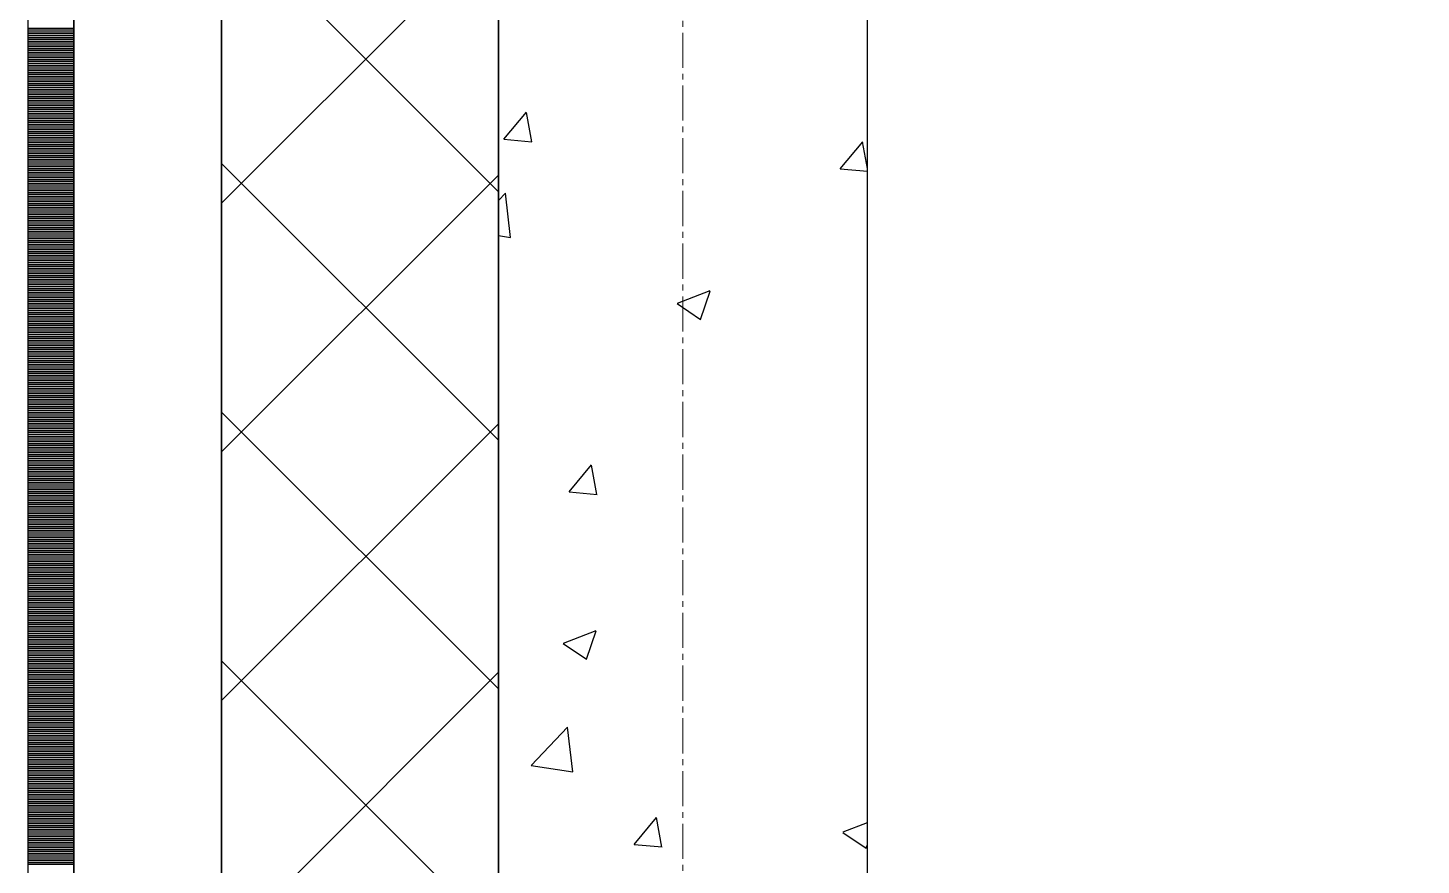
# Model space of a CAD drawing. Header units: millimetres. Extents: x 538266 to 1167394, y 114608 to 637157.
# Drawn here: x 1046079 to 1046834, y 584565 to 585019 of the extents above; entities that cross this region are included whole.
import ezdxf

# ---------------------------------------------------------------- set-up
doc = ezdxf.new("R2010")
doc.units = ezdxf.units.MM
doc.linetypes.add('CENTER2', pattern=[28.575, 19.05, -3.175, 3.175, -3.175])
doc.linetypes.add('DASHED', pattern=[19.05, 12.7, -6.35])
for name, color, linetype, lineweight in [('0) шт стен 3 эт', 150, 'Continuous', 60), ('АР_Стены ПЕНОблок', 52, 'Continuous', 20), ('АР_Тонкая', 254, 'Continuous', 5), ('АР_Утеплитель', 31, 'Continuous', 0), ('АР_Штриховка', 8, 'Continuous', 0)]:
    doc.layers.add(name, color=color, linetype=linetype, lineweight=lineweight)
doc.layers.add('АР_Делит', color=120, linetype='Continuous', lineweight=0, plot=False)
doc.layers.add('КР_Балки-0.5', color=60, linetype='Continuous', lineweight=50, plot=False)
doc.layers.add('РД_Оси_100', color=7, linetype='Continuous', lineweight=0, true_color=0x525252)

# ---------------------------------------------------------------- blocks, each defined once
blk = doc.blocks.new('СОШ_2200_АР_ОСИ_М100_28.05.24')
at = {"layer": 'АР_Делит', "color": 251, "linetype": 'DASHED', "true_color": 0x636466}
blk.add_lwpolyline([(114955, 135155), (114955, -355), (93595.036, -355), (93595.036, 13855), (94145, 13855), (94145, 68320), (66055, 68320), (66055, 13857.73), (83455, 13857.73), (83455, -355), (45245, -355), (45245, 13145), (44695, 13145), (44695, 26755), (45245, 26755), (45245, 68320), (20455, 68320), (20455, 26755), (27955, 26755), (27955, 13145), (-355, 13145), (-355, 100855)], dxfattribs=at)
at = {"layer": 'РД_Оси_100', "color": 251, "linetype": 'CENTER2', "true_color": 0x636466}
blk.add_line((0, -6155), (0, 139938.679), dxfattribs=at)
blk = doc.blocks.new('3_этаж1')
at = {"layer": 'АР_Стены ПЕНОблок', "color": 18, "linetype": 'Continuous', "lineweight": 25, "true_color": 0x000000}
for p, q in [((684283.57, 587568.74), (684283.57, 511368.74)), ((684483.57, 511368.74), (684483.57, 587568.74))]:
    blk.add_line(p, q, dxfattribs=at)
at = {"layer": 'АР_Тонкая', "color": 18, "linetype": 'Continuous', "lineweight": 25, "true_color": 0x000000}
for p, q in [((684028.57, 587568.74), (684028.57, 511368.74)), ((684053.57, 587568.74), (684053.57, 511368.74)), ((684053.57, 511368.74), (684053.57, 587568.74)), ((684133.57, 511368.74), (684133.57, 587568.74))]:
    blk.add_line(p, q, dxfattribs=at)
at = {"layer": 'АР_Утеплитель', "color": 18, "linetype": 'Continuous', "lineweight": 25, "true_color": 0x000000}
for p, q in [((684133.57, 587568.74), (684133.57, 511368.74)), ((684283.57, 511368.74), (684283.57, 587568.74))]:
    blk.add_line(p, q, dxfattribs=at)
at = {"layer": 'АР_Штриховка', "color": 18, "linetype": 'Continuous', "lineweight": 25, "true_color": 0x000000}
for p, q in [((684283.57, 584929.85), (684133.57, 585079.85)), ((684133.57, 584923.57), (684283.57, 585073.57)), ((684028.57, 585018.49), (684053.57, 585018.49)), ((684028.57, 585017.49), (684053.57, 585017.49)), ((684028.57, 585016.49), (684053.57, 585016.49)), ((684028.57, 585015.49), (684053.57, 585015.49)), ((684028.57, 585014.49), (684053.57, 585014.49)), ((684028.57, 585013.49), (684053.57, 585013.49)), ((684028.57, 585012.49), (684053.57, 585012.49)), ((684028.57, 585011.49), (684053.57, 585011.49)), ((684028.57, 585010.49), (684053.57, 585010.49)), ((684028.57, 585009.49), (684053.57, 585009.49)), ((684028.57, 585008.49), (684053.57, 585008.49)), ((684028.57, 585007.49), (684053.57, 585007.49)), ((684028.57, 585006.49), (684053.57, 585006.49)), ((684028.57, 585005.49), (684053.57, 585005.49)), ((684028.57, 585004.49), (684053.57, 585004.49)), ((684028.57, 585003.49), (684053.57, 585003.49)), ((684028.57, 585002.49), (684053.57, 585002.49)), ((684028.57, 585001.49), (684053.57, 585001.49)), ((684028.57, 585000.49), (684053.57, 585000.49)), ((684028.57, 584999.49), (684053.57, 584999.49)), ((684028.57, 584998.49), (684053.57, 584998.49)), ((684028.57, 584997.49), (684053.57, 584997.49)), ((684028.57, 584996.49), (684053.57, 584996.49)), ((684028.57, 584995.49), (684053.57, 584995.49)), ((684028.57, 584994.49), (684053.57, 584994.49)), ((684028.57, 584993.49), (684053.57, 584993.49)), ((684028.57, 584992.49), (684053.57, 584992.49)), ((684028.57, 584991.49), (684053.57, 584991.49)), ((684028.57, 584990.49), (684053.57, 584990.49)), ((684028.57, 584989.49), (684053.57, 584989.49)), ((684028.57, 584988.49), (684053.57, 584988.49)), ((684028.57, 584987.49), (684053.57, 584987.49)), ((684028.57, 584986.49), (684053.57, 584986.49)), ((684028.57, 584985.49), (684053.57, 584985.49)), ((684028.57, 584984.49), (684053.57, 584984.49)), ((684028.57, 584983.49), (684053.57, 584983.49)), ((684028.57, 584982.49), (684053.57, 584982.49)), ((684028.57, 584981.49), (684053.57, 584981.49)), ((684028.57, 584980.49), (684053.57, 584980.49)), ((684028.57, 584979.49), (684053.57, 584979.49)), ((684028.57, 584978.49), (684053.57, 584978.49)), ((684028.57, 584977.49), (684053.57, 584977.49)), ((684028.57, 584976.49), (684053.57, 584976.49)), ((684028.57, 584975.49), (684053.57, 584975.49)), ((684028.57, 584974.49), (684053.57, 584974.49)), ((684028.57, 584973.49), (684053.57, 584973.49)), ((684028.57, 584972.49), (684053.57, 584972.49)), ((684028.57, 584971.49), (684053.57, 584971.49)), ((684028.57, 584970.49), (684053.57, 584970.49)), ((684028.57, 584969.49), (684053.57, 584969.49)), ((684028.57, 584968.49), (684053.57, 584968.49)), ((684028.57, 584967.49), (684053.57, 584967.49)), ((684286.56, 584958.27), (684298.81, 584972.87)), ((684301.67, 584956.92), (684298.73, 584972.84)), ((684028.57, 584966.49), (684053.57, 584966.49)), ((684028.57, 584965.49), (684053.57, 584965.49)), ((684028.57, 584964.49), (684053.57, 584964.49)), ((684028.57, 584963.49), (684053.57, 584963.49)), ((684028.57, 584962.49), (684053.57, 584962.49)), ((684028.57, 584961.49), (684053.57, 584961.49)), ((684028.57, 584960.49), (684053.57, 584960.49)), ((684028.57, 584959.49), (684053.57, 584959.49)), ((684028.57, 584958.49), (684053.57, 584958.49)), ((684028.57, 584957.49), (684053.57, 584957.49)), ((684028.57, 584956.49), (684053.57, 584956.49)), ((684028.57, 584955.49), (684053.57, 584955.49)), ((684028.57, 584954.49), (684053.57, 584954.49)), ((684028.57, 584953.49), (684053.57, 584953.49)), ((684028.57, 584952.49), (684053.57, 584952.49)), ((684286.56, 584958.26), (684301.75, 584956.93)), ((684468.75, 584942.33), (684480.99, 584956.93)), ((684483.57, 584942.49), (684480.92, 584956.9)), ((684028.57, 584951.49), (684053.57, 584951.49)), ((684028.57, 584950.49), (684053.57, 584950.49)), ((684028.57, 584949.49), (684053.57, 584949.49)), ((684028.57, 584948.49), (684053.57, 584948.49)), ((684028.57, 584947.49), (684053.57, 584947.49)), ((684028.57, 584946.49), (684053.57, 584946.49)), ((684028.57, 584945.49), (684053.57, 584945.49)), ((684028.57, 584944.49), (684053.57, 584944.49)), ((684283.57, 584795.15), (684133.57, 584945.15)), ((684028.57, 584943.49), (684053.57, 584943.49)), ((684028.57, 584942.49), (684053.57, 584942.49)), ((684028.57, 584941.49), (684053.57, 584941.49)), ((684028.57, 584940.49), (684053.57, 584940.49)), ((684028.57, 584939.49), (684053.57, 584939.49)), ((684028.57, 584938.49), (684053.57, 584938.49)), ((684028.57, 584937.49), (684053.57, 584937.49)), ((684133.57, 584788.86), (684283.57, 584938.86)), ((684468.75, 584942.32), (684483.57, 584941.03)), ((684028.57, 584936.49), (684053.57, 584936.49)), ((684028.57, 584935.49), (684053.57, 584935.49)), ((684028.57, 584934.49), (684053.57, 584934.49)), ((684028.57, 584933.49), (684053.57, 584933.49)), ((684028.57, 584932.49), (684053.57, 584932.49)), ((684028.57, 584931.49), (684053.57, 584931.49)), ((684028.57, 584930.49), (684053.57, 584930.49)), ((684028.57, 584929.49), (684053.57, 584929.49)), ((684283.57, 584925.17), (684287.38, 584929.14)), ((684290.19, 584905.02), (684287.38, 584929.14)), ((684028.57, 584928.49), (684053.57, 584928.49)), ((684028.57, 584927.49), (684053.57, 584927.49)), ((684028.57, 584926.49), (684053.57, 584926.49)), ((684028.57, 584925.49), (684053.57, 584925.49)), ((684028.57, 584924.49), (684053.57, 584924.49)), ((684028.57, 584923.49), (684053.57, 584923.49)), ((684028.57, 584922.49), (684053.57, 584922.49)), ((684028.57, 584921.49), (684053.57, 584921.49)), ((684028.57, 584920.49), (684053.57, 584920.49)), ((684028.57, 584919.49), (684053.57, 584919.49)), ((684028.57, 584918.49), (684053.57, 584918.49)), ((684028.57, 584917.49), (684053.57, 584917.49)), ((684028.57, 584916.49), (684053.57, 584916.49)), ((684028.57, 584915.49), (684053.57, 584915.49)), ((684028.57, 584914.49), (684053.57, 584914.49)), ((684028.57, 584913.49), (684053.57, 584913.49)), ((684028.57, 584912.49), (684053.57, 584912.49)), ((684028.57, 584911.49), (684053.57, 584911.49)), ((684028.57, 584910.49), (684053.57, 584910.49)), ((684028.57, 584909.49), (684053.57, 584909.49)), ((684028.57, 584908.49), (684053.57, 584908.49)), ((684028.57, 584907.49), (684053.57, 584907.49)), ((684028.57, 584906.49), (684053.57, 584906.49)), ((684028.57, 584905.49), (684053.57, 584905.49)), ((684028.57, 584904.49), (684053.57, 584904.49)), ((684028.57, 584903.49), (684053.57, 584903.49)), ((684028.57, 584902.49), (684053.57, 584902.49)), ((684028.57, 584901.49), (684053.57, 584901.49)), ((684028.57, 584900.49), (684053.57, 584900.49)), ((684028.57, 584899.49), (684053.57, 584899.49)), ((684283.57, 584906.05), (684290.19, 584905.02)), ((684028.57, 584898.49), (684053.57, 584898.49)), ((684028.57, 584897.49), (684053.57, 584897.49)), ((684028.57, 584896.49), (684053.57, 584896.49)), ((684028.57, 584895.49), (684053.57, 584895.49)), ((684028.57, 584894.49), (684053.57, 584894.49)), ((684028.57, 584893.49), (684053.57, 584893.49)), ((684028.57, 584892.49), (684053.57, 584892.49)), ((684028.57, 584891.49), (684053.57, 584891.49)), ((684028.57, 584890.49), (684053.57, 584890.49)), ((684028.57, 584889.49), (684053.57, 584889.49)), ((684028.57, 584888.49), (684053.57, 584888.49)), ((684028.57, 584887.49), (684053.57, 584887.49)), ((684028.57, 584886.49), (684053.57, 584886.49)), ((684028.57, 584885.49), (684053.57, 584885.49)), ((684028.57, 584884.49), (684053.57, 584884.49)), ((684028.57, 584883.49), (684053.57, 584883.49)), ((684028.57, 584882.49), (684053.57, 584882.49)), ((684028.57, 584881.49), (684053.57, 584881.49)), ((684028.57, 584880.49), (684053.57, 584880.49)), ((684028.57, 584879.49), (684053.57, 584879.49)), ((684028.57, 584878.49), (684053.57, 584878.49)), ((684028.57, 584877.49), (684053.57, 584877.49)), ((684028.57, 584876.49), (684053.57, 584876.49)), ((684380.56, 584869.44), (684398.35, 584876.26)), ((684028.57, 584875.49), (684053.57, 584875.49)), ((684028.57, 584874.49), (684053.57, 584874.49)), ((684028.57, 584873.49), (684053.57, 584873.49)), ((684028.57, 584872.49), (684053.57, 584872.49)), ((684028.57, 584871.49), (684053.57, 584871.49)), ((684028.57, 584870.49), (684053.57, 584870.49)), ((684028.57, 584869.49), (684053.57, 584869.49)), ((684380.46, 584869.21), (684393.09, 584860.69)), ((684393.11, 584860.69), (684398.26, 584876.04)), ((684028.57, 584868.49), (684053.57, 584868.49)), ((684028.57, 584867.49), (684053.57, 584867.49)), ((684028.57, 584866.49), (684053.57, 584866.49)), ((684028.57, 584865.49), (684053.57, 584865.49)), ((684028.57, 584864.49), (684053.57, 584864.49)), ((684028.57, 584863.49), (684053.57, 584863.49)), ((684028.57, 584862.49), (684053.57, 584862.49)), ((684028.57, 584861.49), (684053.57, 584861.49)), ((684028.57, 584860.49), (684053.57, 584860.49)), ((684028.57, 584859.49), (684053.57, 584859.49)), ((684028.57, 584858.49), (684053.57, 584858.49)), ((684028.57, 584857.49), (684053.57, 584857.49)), ((684028.57, 584856.49), (684053.57, 584856.49)), ((684028.57, 584855.49), (684053.57, 584855.49)), ((684028.57, 584854.49), (684053.57, 584854.49)), ((684028.57, 584853.49), (684053.57, 584853.49)), ((684028.57, 584852.49), (684053.57, 584852.49)), ((684028.57, 584851.49), (684053.57, 584851.49)), ((684028.57, 584850.49), (684053.57, 584850.49)), ((684028.57, 584849.49), (684053.57, 584849.49)), ((684028.57, 584848.49), (684053.57, 584848.49)), ((684028.57, 584847.49), (684053.57, 584847.49)), ((684028.57, 584846.49), (684053.57, 584846.49)), ((684028.57, 584845.49), (684053.57, 584845.49)), ((684028.57, 584844.49), (684053.57, 584844.49)), ((684028.57, 584843.49), (684053.57, 584843.49)), ((684028.57, 584842.49), (684053.57, 584842.49)), ((684028.57, 584841.49), (684053.57, 584841.49)), ((684028.57, 584840.49), (684053.57, 584840.49)), ((684028.57, 584839.49), (684053.57, 584839.49)), ((684028.57, 584838.49), (684053.57, 584838.49)), ((684028.57, 584837.49), (684053.57, 584837.49)), ((684028.57, 584836.49), (684053.57, 584836.49)), ((684028.57, 584835.49), (684053.57, 584835.49)), ((684028.57, 584834.49), (684053.57, 584834.49)), ((684028.57, 584833.49), (684053.57, 584833.49)), ((684028.57, 584832.49), (684053.57, 584832.49)), ((684028.57, 584831.49), (684053.57, 584831.49)), ((684028.57, 584830.49), (684053.57, 584830.49)), ((684028.57, 584829.49), (684053.57, 584829.49)), ((684028.57, 584828.49), (684053.57, 584828.49)), ((684028.57, 584827.49), (684053.57, 584827.49)), ((684028.57, 584826.49), (684053.57, 584826.49)), ((684028.57, 584825.49), (684053.57, 584825.49)), ((684028.57, 584824.49), (684053.57, 584824.49)), ((684028.57, 584823.49), (684053.57, 584823.49)), ((684028.57, 584822.49), (684053.57, 584822.49)), ((684028.57, 584821.49), (684053.57, 584821.49)), ((684028.57, 584820.49), (684053.57, 584820.49)), ((684028.57, 584819.49), (684053.57, 584819.49)), ((684028.57, 584818.49), (684053.57, 584818.49)), ((684028.57, 584817.49), (684053.57, 584817.49)), ((684028.57, 584816.49), (684053.57, 584816.49)), ((684028.57, 584815.49), (684053.57, 584815.49)), ((684028.57, 584814.49), (684053.57, 584814.49)), ((684028.57, 584813.49), (684053.57, 584813.49)), ((684028.57, 584812.49), (684053.57, 584812.49)), ((684028.57, 584811.49), (684053.57, 584811.49)), ((684028.57, 584810.49), (684053.57, 584810.49)), ((684028.57, 584809.49), (684053.57, 584809.49)), ((684028.57, 584808.49), (684053.57, 584808.49)), ((684283.57, 584660.44), (684133.57, 584810.44)), ((684028.57, 584807.49), (684053.57, 584807.49)), ((684028.57, 584806.49), (684053.57, 584806.49)), ((684028.57, 584805.49), (684053.57, 584805.49)), ((684028.57, 584804.49), (684053.57, 584804.49)), ((684028.57, 584803.49), (684053.57, 584803.49)), ((684028.57, 584802.49), (684053.57, 584802.49)), ((684028.57, 584801.49), (684053.57, 584801.49)), ((684133.57, 584654.16), (684283.57, 584804.16)), ((684028.57, 584800.49), (684053.57, 584800.49)), ((684028.57, 584799.49), (684053.57, 584799.49)), ((684028.57, 584798.49), (684053.57, 584798.49)), ((684028.57, 584797.49), (684053.57, 584797.49)), ((684028.57, 584796.49), (684053.57, 584796.49)), ((684028.57, 584795.49), (684053.57, 584795.49)), ((684028.57, 584794.49), (684053.57, 584794.49)), ((684028.57, 584793.49), (684053.57, 584793.49)), ((684028.57, 584792.49), (684053.57, 584792.49)), ((684028.57, 584791.49), (684053.57, 584791.49)), ((684028.57, 584790.49), (684053.57, 584790.49)), ((684028.57, 584789.49), (684053.57, 584789.49)), ((684028.57, 584788.49), (684053.57, 584788.49)), ((684028.57, 584787.49), (684053.57, 584787.49)), ((684028.57, 584786.49), (684053.57, 584786.49)), ((684028.57, 584785.49), (684053.57, 584785.49)), ((684028.57, 584784.49), (684053.57, 584784.49)), ((684028.57, 584783.49), (684053.57, 584783.49)), ((684028.57, 584782.49), (684053.57, 584782.49)), ((684028.57, 584781.49), (684053.57, 584781.49)), ((684028.57, 584780.49), (684053.57, 584780.49)), ((684028.57, 584779.49), (684053.57, 584779.49)), ((684028.57, 584778.49), (684053.57, 584778.49)), ((684321.81, 584767.22), (684334.05, 584781.81)), ((684336.91, 584765.86), (684333.97, 584781.78)), ((684028.57, 584777.49), (684053.57, 584777.49)), ((684028.57, 584776.49), (684053.57, 584776.49)), ((684028.57, 584775.49), (684053.57, 584775.49)), ((684028.57, 584774.49), (684053.57, 584774.49)), ((684028.57, 584773.49), (684053.57, 584773.49)), ((684028.57, 584772.49), (684053.57, 584772.49)), ((684028.57, 584771.49), (684053.57, 584771.49)), ((684028.57, 584770.49), (684053.57, 584770.49)), ((684028.57, 584769.49), (684053.57, 584769.49)), ((684028.57, 584768.49), (684053.57, 584768.49)), ((684028.57, 584767.49), (684053.57, 584767.49)), ((684028.57, 584766.49), (684053.57, 584766.49)), ((684028.57, 584765.49), (684053.57, 584765.49)), ((684028.57, 584764.49), (684053.57, 584764.49)), ((684028.57, 584763.49), (684053.57, 584763.49)), ((684321.81, 584767.21), (684336.99, 584765.88)), ((684028.57, 584762.49), (684053.57, 584762.49)), ((684028.57, 584761.49), (684053.57, 584761.49)), ((684028.57, 584760.49), (684053.57, 584760.49)), ((684028.57, 584759.49), (684053.57, 584759.49)), ((684028.57, 584758.49), (684053.57, 584758.49)), ((684028.57, 584757.49), (684053.57, 584757.49)), ((684028.57, 584756.49), (684053.57, 584756.49)), ((684028.57, 584755.49), (684053.57, 584755.49)), ((684028.57, 584754.49), (684053.57, 584754.49)), ((684028.57, 584753.49), (684053.57, 584753.49)), ((684028.57, 584752.49), (684053.57, 584752.49)), ((684028.57, 584751.49), (684053.57, 584751.49)), ((684028.57, 584750.49), (684053.57, 584750.49)), ((684028.57, 584749.49), (684053.57, 584749.49)), ((684028.57, 584748.49), (684053.57, 584748.49)), ((684028.57, 584747.49), (684053.57, 584747.49)), ((684028.57, 584746.49), (684053.57, 584746.49)), ((684028.57, 584745.49), (684053.57, 584745.49)), ((684028.57, 584744.49), (684053.57, 584744.49)), ((684028.57, 584743.49), (684053.57, 584743.49)), ((684028.57, 584742.49), (684053.57, 584742.49)), ((684028.57, 584741.49), (684053.57, 584741.49)), ((684028.57, 584740.49), (684053.57, 584740.49)), ((684028.57, 584739.49), (684053.57, 584739.49)), ((684028.57, 584738.49), (684053.57, 584738.49)), ((684028.57, 584737.49), (684053.57, 584737.49)), ((684028.57, 584736.49), (684053.57, 584736.49)), ((684028.57, 584735.49), (684053.57, 584735.49)), ((684028.57, 584734.49), (684053.57, 584734.49)), ((684028.57, 584733.49), (684053.57, 584733.49)), ((684028.57, 584732.49), (684053.57, 584732.49)), ((684028.57, 584731.49), (684053.57, 584731.49)), ((684028.57, 584730.49), (684053.57, 584730.49)), ((684028.57, 584729.49), (684053.57, 584729.49)), ((684028.57, 584728.49), (684053.57, 584728.49)), ((684028.57, 584727.49), (684053.57, 584727.49)), ((684028.57, 584726.49), (684053.57, 584726.49)), ((684028.57, 584725.49), (684053.57, 584725.49)), ((684028.57, 584724.49), (684053.57, 584724.49)), ((684028.57, 584723.49), (684053.57, 584723.49)), ((684028.57, 584722.49), (684053.57, 584722.49)), ((684028.57, 584721.49), (684053.57, 584721.49)), ((684028.57, 584720.49), (684053.57, 584720.49)), ((684028.57, 584719.49), (684053.57, 584719.49)), ((684028.57, 584718.49), (684053.57, 584718.49)), ((684028.57, 584717.49), (684053.57, 584717.49)), ((684028.57, 584716.49), (684053.57, 584716.49)), ((684028.57, 584715.49), (684053.57, 584715.49)), ((684028.57, 584714.49), (684053.57, 584714.49)), ((684028.57, 584713.49), (684053.57, 584713.49)), ((684028.57, 584712.49), (684053.57, 584712.49)), ((684028.57, 584711.49), (684053.57, 584711.49)), ((684028.57, 584710.49), (684053.57, 584710.49)), ((684028.57, 584709.49), (684053.57, 584709.49)), ((684028.57, 584708.49), (684053.57, 584708.49)), ((684028.57, 584707.49), (684053.57, 584707.49)), ((684028.57, 584706.49), (684053.57, 584706.49)), ((684028.57, 584705.49), (684053.57, 584705.49)), ((684028.57, 584704.49), (684053.57, 584704.49)), ((684028.57, 584703.49), (684053.57, 584703.49)), ((684028.57, 584702.49), (684053.57, 584702.49)), ((684028.57, 584701.49), (684053.57, 584701.49)), ((684028.57, 584700.49), (684053.57, 584700.49)), ((684028.57, 584699.49), (684053.57, 584699.49)), ((684028.57, 584698.49), (684053.57, 584698.49)), ((684028.57, 584697.49), (684053.57, 584697.49)), ((684028.57, 584696.49), (684053.57, 584696.49)), ((684028.57, 584695.49), (684053.57, 584695.49)), ((684028.57, 584694.49), (684053.57, 584694.49)), ((684028.57, 584693.49), (684053.57, 584693.49)), ((684028.57, 584692.49), (684053.57, 584692.49)), ((684028.57, 584691.49), (684053.57, 584691.49)), ((684028.57, 584690.49), (684053.57, 584690.49)), ((684028.57, 584689.49), (684053.57, 584689.49)), ((684028.57, 584688.49), (684053.57, 584688.49)), ((684028.57, 584687.49), (684053.57, 584687.49)), ((684318.76, 584685.25), (684336.54, 584692.08)), ((684331.3, 584676.5), (684336.45, 584691.85)), ((684028.57, 584686.49), (684053.57, 584686.49)), ((684028.57, 584685.49), (684053.57, 584685.49)), ((684028.57, 584684.49), (684053.57, 584684.49)), ((684028.57, 584683.49), (684053.57, 584683.49)), ((684028.57, 584682.49), (684053.57, 584682.49)), ((684028.57, 584681.49), (684053.57, 584681.49)), ((684028.57, 584680.49), (684053.57, 584680.49)), ((684318.66, 584685.02), (684331.29, 584676.5)), ((684028.57, 584679.49), (684053.57, 584679.49)), ((684028.57, 584678.49), (684053.57, 584678.49)), ((684028.57, 584677.49), (684053.57, 584677.49)), ((684028.57, 584676.49), (684053.57, 584676.49)), ((684028.57, 584675.49), (684053.57, 584675.49)), ((684028.57, 584674.49), (684053.57, 584674.49)), ((684028.57, 584673.49), (684053.57, 584673.49)), ((684028.57, 584672.49), (684053.57, 584672.49)), ((684283.57, 584525.74), (684133.57, 584675.74)), ((684028.57, 584671.49), (684053.57, 584671.49)), ((684028.57, 584670.49), (684053.57, 584670.49)), ((684028.57, 584669.49), (684053.57, 584669.49)), ((684028.57, 584668.49), (684053.57, 584668.49)), ((684028.57, 584667.49), (684053.57, 584667.49)), ((684028.57, 584666.49), (684053.57, 584666.49)), ((684028.57, 584665.49), (684053.57, 584665.49)), ((684133.57, 584519.45), (684283.57, 584669.45)), ((684028.57, 584664.49), (684053.57, 584664.49)), ((684028.57, 584663.49), (684053.57, 584663.49)), ((684028.57, 584662.49), (684053.57, 584662.49)), ((684028.57, 584661.49), (684053.57, 584661.49)), ((684028.57, 584660.49), (684053.57, 584660.49)), ((684028.57, 584659.49), (684053.57, 584659.49)), ((684028.57, 584658.49), (684053.57, 584658.49)), ((684028.57, 584657.49), (684053.57, 584657.49)), ((684028.57, 584656.49), (684053.57, 584656.49)), ((684028.57, 584655.49), (684053.57, 584655.49)), ((684028.57, 584654.49), (684053.57, 584654.49)), ((684028.57, 584653.49), (684053.57, 584653.49)), ((684028.57, 584652.49), (684053.57, 584652.49)), ((684028.57, 584651.49), (684053.57, 584651.49)), ((684028.57, 584650.49), (684053.57, 584650.49)), ((684028.57, 584649.49), (684053.57, 584649.49)), ((684028.57, 584648.49), (684053.57, 584648.49)), ((684028.57, 584647.49), (684053.57, 584647.49)), ((684028.57, 584646.49), (684053.57, 584646.49)), ((684028.57, 584645.49), (684053.57, 584645.49)), ((684028.57, 584644.49), (684053.57, 584644.49)), ((684028.57, 584643.49), (684053.57, 584643.49)), ((684028.57, 584642.49), (684053.57, 584642.49)), ((684028.57, 584641.49), (684053.57, 584641.49)), ((684028.57, 584640.49), (684053.57, 584640.49)), ((684028.57, 584639.49), (684053.57, 584639.49)), ((684028.57, 584638.49), (684053.57, 584638.49)), ((684028.57, 584637.49), (684053.57, 584637.49)), ((684028.57, 584636.49), (684053.57, 584636.49)), ((684028.57, 584635.49), (684053.57, 584635.49)), ((684301.27, 584619.05), (684321.06, 584639.67)), ((684323.86, 584615.55), (684321.05, 584639.67)), ((684028.57, 584634.49), (684053.57, 584634.49)), ((684028.57, 584633.49), (684053.57, 584633.49)), ((684028.57, 584632.49), (684053.57, 584632.49)), ((684028.57, 584631.49), (684053.57, 584631.49)), ((684028.57, 584630.49), (684053.57, 584630.49)), ((684028.57, 584629.49), (684053.57, 584629.49)), ((684028.57, 584628.49), (684053.57, 584628.49)), ((684028.57, 584627.49), (684053.57, 584627.49)), ((684028.57, 584626.49), (684053.57, 584626.49)), ((684028.57, 584625.49), (684053.57, 584625.49)), ((684028.57, 584624.49), (684053.57, 584624.49)), ((684028.57, 584623.49), (684053.57, 584623.49)), ((684028.57, 584622.49), (684053.57, 584622.49)), ((684028.57, 584621.49), (684053.57, 584621.49)), ((684028.57, 584620.49), (684053.57, 584620.49)), ((684028.57, 584619.49), (684053.57, 584619.49)), ((684028.57, 584618.49), (684053.57, 584618.49)), ((684028.57, 584617.49), (684053.57, 584617.49)), ((684028.57, 584616.49), (684053.57, 584616.49)), ((684028.57, 584615.49), (684053.57, 584615.49)), ((684028.57, 584614.49), (684053.57, 584614.49)), ((684028.57, 584613.49), (684053.57, 584613.49)), ((684028.57, 584612.49), (684053.57, 584612.49)), ((684301.27, 584619.06), (684323.86, 584615.55)), ((684028.57, 584611.49), (684053.57, 584611.49)), ((684028.57, 584610.49), (684053.57, 584610.49)), ((684028.57, 584609.49), (684053.57, 584609.49)), ((684028.57, 584608.49), (684053.57, 584608.49)), ((684028.57, 584607.49), (684053.57, 584607.49)), ((684028.57, 584606.49), (684053.57, 584606.49)), ((684028.57, 584605.49), (684053.57, 584605.49)), ((684028.57, 584604.49), (684053.57, 584604.49)), ((684028.57, 584603.49), (684053.57, 584603.49)), ((684028.57, 584602.49), (684053.57, 584602.49)), ((684028.57, 584601.49), (684053.57, 584601.49)), ((684028.57, 584600.49), (684053.57, 584600.49)), ((684028.57, 584599.49), (684053.57, 584599.49)), ((684028.57, 584598.49), (684053.57, 584598.49)), ((684028.57, 584597.49), (684053.57, 584597.49)), ((684028.57, 584596.49), (684053.57, 584596.49)), ((684028.57, 584595.49), (684053.57, 584595.49)), ((684028.57, 584594.49), (684053.57, 584594.49)), ((684028.57, 584593.49), (684053.57, 584593.49)), ((684028.57, 584592.49), (684053.57, 584592.49)), ((684028.57, 584591.49), (684053.57, 584591.49)), ((684028.57, 584590.49), (684053.57, 584590.49)), ((684028.57, 584589.49), (684053.57, 584589.49)), ((684357.05, 584576.16), (684369.3, 584590.75)), ((684372.15, 584574.81), (684369.22, 584590.73)), ((684028.57, 584588.49), (684053.57, 584588.49)), ((684028.57, 584587.49), (684053.57, 584587.49)), ((684028.57, 584586.49), (684053.57, 584586.49)), ((684028.57, 584585.49), (684053.57, 584585.49)), ((684028.57, 584584.49), (684053.57, 584584.49)), ((684028.57, 584583.49), (684053.57, 584583.49)), ((684028.57, 584582.49), (684053.57, 584582.49)), ((684470.27, 584582.76), (684482.91, 584574.24)), ((684470.37, 584582.98), (684483.57, 584588.05)), ((684028.57, 584581.49), (684053.57, 584581.49)), ((684028.57, 584580.49), (684053.57, 584580.49)), ((684028.57, 584579.49), (684053.57, 584579.49)), ((684028.57, 584578.49), (684053.57, 584578.49)), ((684028.57, 584577.49), (684053.57, 584577.49)), ((684028.57, 584576.49), (684053.57, 584576.49)), ((684028.57, 584575.49), (684053.57, 584575.49)), ((684028.57, 584574.49), (684053.57, 584574.49)), ((684357.05, 584576.15), (684372.23, 584574.82)), ((684482.92, 584574.23), (684483.57, 584576.19)), ((684028.57, 584573.49), (684053.57, 584573.49)), ((684028.57, 584572.49), (684053.57, 584572.49)), ((684028.57, 584571.49), (684053.57, 584571.49)), ((684028.57, 584570.49), (684053.57, 584570.49)), ((684028.57, 584569.49), (684053.57, 584569.49)), ((684028.57, 584568.49), (684053.57, 584568.49)), ((684028.57, 584567.49), (684053.57, 584567.49)), ((684028.57, 584566.49), (684053.57, 584566.49)), ((684028.57, 584565.49), (684053.57, 584565.49))]:
    blk.add_line(p, q, dxfattribs=at)
at = {"layer": 'КР_Балки-0.5', "color": 18, "lineweight": 25, "ltscale": 200, "true_color": 0x000000}
blk.add_line((684283.57, 561068.74), (684283.57, 587568.74), dxfattribs=at)

msp = doc.modelspace()

# ---------------------------------------------------------------- block references
at = {"layer": '0) шт стен 3 эт', "color": 5, "lineweight": 25}
msp.add_blockref('3_этаж1', (362050.01, 0), dxfattribs=at)
at = {"layer": 'РД_Оси_100', "lineweight": 25}
msp.add_blockref('СОШ_2200_АР_ОСИ_М100_28.05.24', (1046433.58, 496768.74), dxfattribs=at)

doc.saveas('drawing.dxf')
